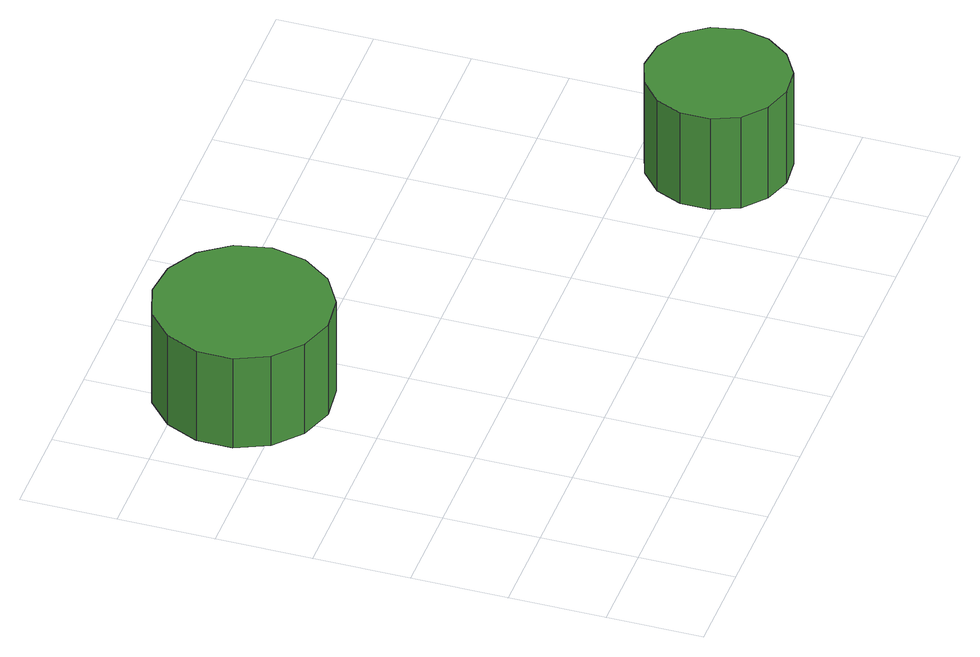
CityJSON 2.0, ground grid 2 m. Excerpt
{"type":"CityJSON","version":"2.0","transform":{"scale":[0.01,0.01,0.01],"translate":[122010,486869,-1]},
"CityObjects":{
"tree1":{"type":"SolitaryVegetationObject","attributes":{"function":"something"},"geometry":[{"type":"MultiSurface","lod":"1","boundaries":[[[0,1,2,3,4,5,6,7,8,9,10,11,12,13,14]],[[15,16,17,18,19,20,21,22,23,24,25,26,27,28,29]],[[0,29,28,1]],[[1,28,27,2]],[[2,27,26,3]],[[3,26,25,4]],[[4,25,24,5]],[[5,24,23,6]],[[6,23,22,7]],[[7,22,21,8]],[[8,21,20,9]],[[9,20,19,10]],[[10,19,18,11]],[[11,18,17,12]],[[12,17,16,13]],[[13,16,15,14]],[[14,15,29,0]]]}]},
"tree2":{"type":"SolitaryVegetationObject","attributes":{"function":"something"}},
"tree3":{"type":"SolitaryVegetationObject","attributes":{"function":"something"},"geometry":[{"type":"MultiSurface","lod":"1","boundaries":[[[30,31,32,33,34,35,36,37,38,39,40,41,42,43,44]],[[45,46,47,48,49,50,51,52,53,54,55,56,57,58,59]],[[30,59,58,31]],[[31,58,57,32]],[[32,57,56,33]],[[33,56,55,34]],[[34,55,54,35]],[[35,54,53,36]],[[36,53,52,37]],[[37,52,51,38]],[[38,51,50,39]],[[39,50,49,40]],[[40,49,48,41]],[[41,48,47,42]],[[42,47,46,43]],[[43,46,45,44]],[[44,45,59,30]]]}]},
"tree4":{"type":"SolitaryVegetationObject","attributes":{"function":"something"}}
},
"vertices":[
[439,893,318],[423,967,318],[379,1028,318],[314,1065,318],[239,1073,318],[168,1050,318],[112,999,318],[81,931,318],[81,856,318],[112,787,318],[168,737,318],[239,713,318],[314,721,318],[379,759,318],[423,820,318],[423,820,99],[379,759,99],[314,721,99],[239,713,99],[168,737,99],[112,787,99],[81,856,99],[81,931,99],[112,999,99],[168,1050,99],[239,1073,99],[314,1065,99],[379,1028,99],[423,967,99],[439,893,99],
[1381,241,318],[1368,301,318],[1332,350,318],[1280,380,318],[1219,387,318],[1162,368,318],[1116,327,318],[1092,272,318],[1092,211,318],[1116,155,318],[1162,115,318],[1219,96,318],[1280,102,318],[1332,133,318],[1368,182,318],[1368,182,95],[1332,133,95],[1280,102,95],[1219,96,95],[1162,115,95],[1116,155,95],[1092,211,95],[1092,272,95],[1116,327,95],[1162,368,95],[1219,387,95],[1280,380,95],[1332,350,95],[1368,301,95],[1381,241,95]
]}
